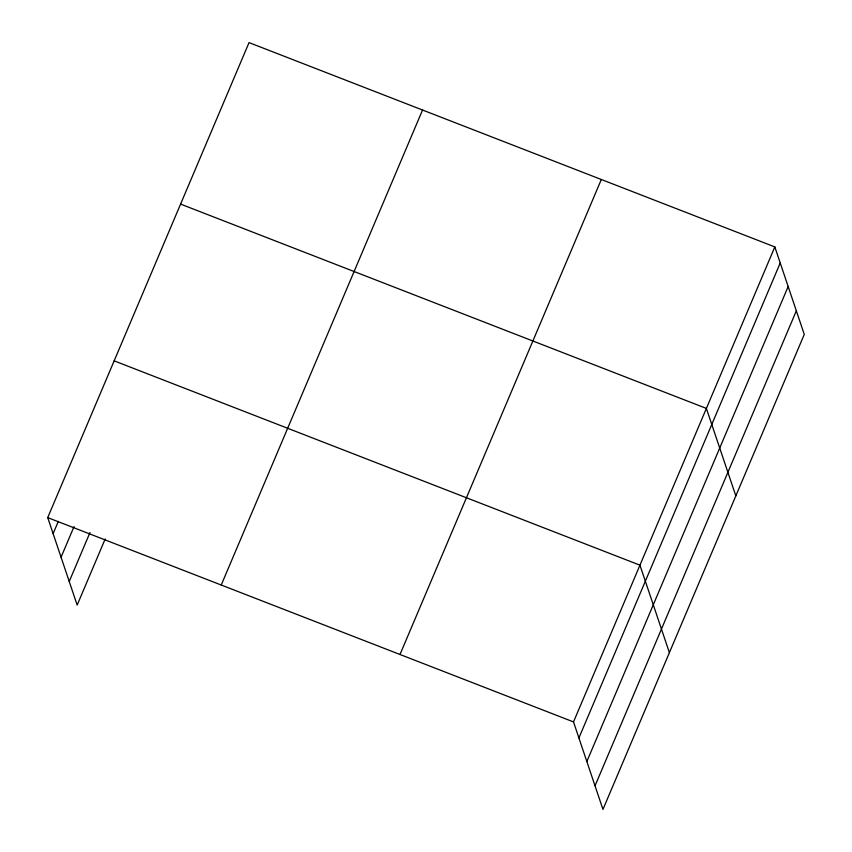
<?xml version="1.0" encoding="UTF-8"?>
<svg xmlns="http://www.w3.org/2000/svg" width="852" height="852" viewBox="0 0 852 852"><rect width="100%" height="100%" fill="white"/><g stroke="black" fill="none" stroke-linecap="round" stroke-linejoin="round"><path stroke-width="1.28" d="M105.19 538.954L77.17 605.08L47.723 517.601L249.04 42.6L774.83 246.92L804.277 334.399L602.96 809.4L573.513 721.921L774.83 246.92M53.122 533.64L58.309 521.392M61.056 557.219L74.028 526.6M69.225 581.501L89.992 532.521M221.232 585.026L422.549 110.025M400.003 654.496L601.32 179.495M578.913 737.949L780.23 262.948M586.847 761.528L788.164 286.528M595.026 785.821L796.343 310.82M180.592 204.097L706.383 408.417L735.83 495.896M114.157 360.854L639.948 565.174L669.395 652.653M47.723 517.601L573.513 721.921"/></g></svg>
